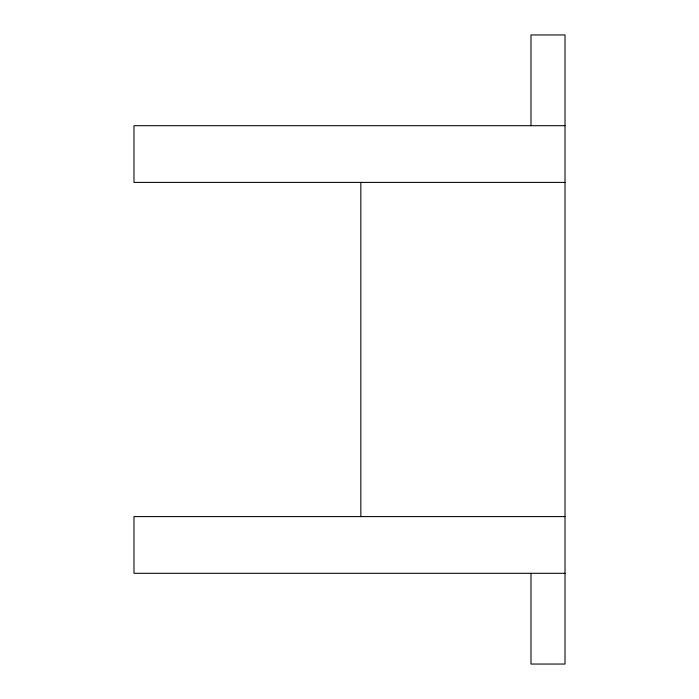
<?xml version="1.0" encoding="UTF-8"?>
<svg xmlns="http://www.w3.org/2000/svg" width="699" height="699" viewBox="0 0 699 699"><rect width="100%" height="100%" fill="white"/><g stroke="black" fill="none" stroke-linecap="round" stroke-linejoin="round"><path stroke-width="1.05" d="M565.019 125.698L133.981 125.698L133.981 182.413L565.019 182.413M565.019 516.587L133.981 516.587L133.981 573.302L565.019 573.302M530.995 125.698L530.995 34.95L565.019 34.95L565.019 664.05L530.995 664.05L530.995 573.302M360.841 182.413L360.841 516.587"/></g></svg>
